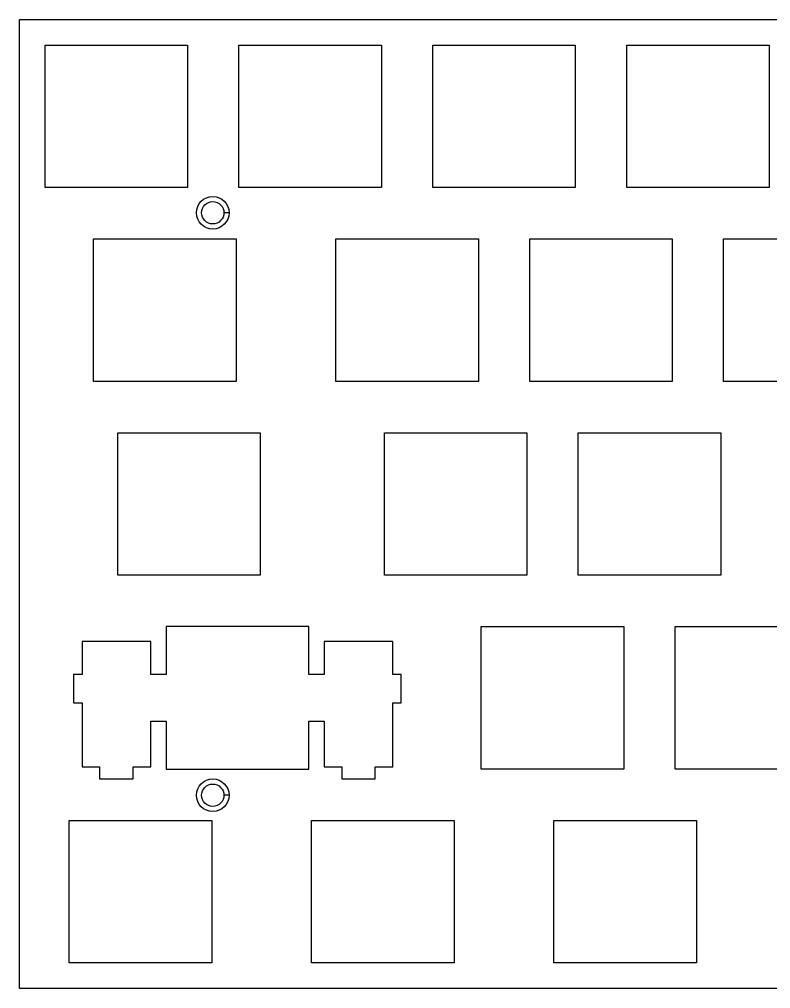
# Model space of a CAD drawing. Header units: millimetres. Extents: x 41 to 346, y 6 to 101.
# Drawn here: x 41 to 114.8, y 6 to 101.2 of the extents above; entities that cross this region are included whole.
import ezdxf

# ---------------------------------------------------------------- set-up
doc = ezdxf.new("R2010")
doc.units = ezdxf.units.MM
doc.layers.add('Body002', color=7, linetype='CONTINUOUS')

msp = doc.modelspace()

# ---------------------------------------------------------------- linework, layer by layer
at = {"layer": 'Body002'}
for p, q in [((41, 101.25, 46.1), (345.5, 101.25, 46.1)), ((41, 6, 46.1), (41, 101.25, 46.1)), ((41, 101.25, 44.6), (41, 101.25, 46.1)), ((41, 101.25, 44.6), (345.5, 101.25, 44.6)), ((41, 101.25, 46.1), (345.5, 101.25, 46.1)), ((41, 101.25, 44.6), (41, 101.25, 46.1)), ((41, 6, 44.6), (41, 101.25, 44.6)), ((41, 6, 46.1), (41, 101.25, 46.1)), ((41, 101.25, 44.6), (345.5, 101.25, 44.6)), ((41, 6, 44.6), (41, 101.25, 44.6)), ((43.525, 98.725, 46.1), (57.525, 98.725, 46.1)), ((43.525, 84.725, 46.1), (43.525, 98.725, 46.1)), ((43.525, 98.725, 44.6), (43.525, 98.725, 46.1)), ((43.525, 98.725, 44.6), (57.525, 98.725, 44.6)), ((43.525, 98.725, 46.1), (57.525, 98.725, 46.1)), ((43.525, 98.725, 44.6), (43.525, 98.725, 46.1)), ((43.525, 84.725, 44.6), (43.525, 98.725, 44.6)), ((43.525, 84.725, 46.1), (43.525, 98.725, 46.1)), ((43.525, 98.725, 44.6), (57.525, 98.725, 44.6)), ((43.525, 84.725, 44.6), (43.525, 98.725, 44.6)), ((57.525, 98.725, 46.1), (57.525, 84.725, 46.1)), ((57.525, 98.725, 44.6), (57.525, 98.725, 46.1)), ((57.525, 98.725, 44.6), (57.525, 98.725, 46.1)), ((57.525, 98.725, 44.6), (57.525, 84.725, 44.6)), ((57.525, 98.725, 46.1), (57.525, 84.725, 46.1)), ((57.525, 98.725, 44.6), (57.525, 84.725, 44.6)), ((62.575, 98.725, 46.1), (76.575, 98.725, 46.1)), ((62.575, 84.725, 46.1), (62.575, 98.725, 46.1)), ((62.575, 98.725, 44.6), (62.575, 98.725, 46.1)), ((62.575, 98.725, 44.6), (76.575, 98.725, 44.6)), ((62.575, 98.725, 46.1), (76.575, 98.725, 46.1)), ((62.575, 98.725, 44.6), (62.575, 98.725, 46.1)), ((62.575, 84.725, 44.6), (62.575, 98.725, 44.6)), ((62.575, 84.725, 46.1), (62.575, 98.725, 46.1)), ((62.575, 98.725, 44.6), (76.575, 98.725, 44.6)), ((62.575, 84.725, 44.6), (62.575, 98.725, 44.6)), ((76.575, 98.725, 46.1), (76.575, 84.725, 46.1)), ((76.575, 98.725, 44.6), (76.575, 98.725, 46.1)), ((76.575, 98.725, 44.6), (76.575, 98.725, 46.1)), ((76.575, 98.725, 44.6), (76.575, 84.725, 44.6)), ((76.575, 98.725, 46.1), (76.575, 84.725, 46.1)), ((76.575, 98.725, 44.6), (76.575, 84.725, 44.6)), ((81.625, 98.725, 46.1), (95.625, 98.725, 46.1)), ((81.625, 84.725, 46.1), (81.625, 98.725, 46.1)), ((81.625, 98.725, 44.6), (81.625, 98.725, 46.1)), ((81.625, 98.725, 44.6), (95.625, 98.725, 44.6)), ((81.625, 98.725, 46.1), (95.625, 98.725, 46.1)), ((81.625, 98.725, 44.6), (81.625, 98.725, 46.1)), ((81.625, 84.725, 44.6), (81.625, 98.725, 44.6)), ((81.625, 84.725, 46.1), (81.625, 98.725, 46.1)), ((81.625, 98.725, 44.6), (95.625, 98.725, 44.6)), ((81.625, 84.725, 44.6), (81.625, 98.725, 44.6)), ((95.625, 98.725, 46.1), (95.625, 84.725, 46.1)), ((95.625, 98.725, 44.6), (95.625, 98.725, 46.1)), ((95.625, 98.725, 44.6), (95.625, 98.725, 46.1)), ((95.625, 98.725, 44.6), (95.625, 84.725, 44.6)), ((95.625, 98.725, 46.1), (95.625, 84.725, 46.1)), ((95.625, 98.725, 44.6), (95.625, 84.725, 44.6)), ((100.675, 98.725, 46.1), (114.675, 98.725, 46.1)), ((100.675, 84.725, 46.1), (100.675, 98.725, 46.1)), ((100.675, 98.725, 44.6), (100.675, 98.725, 46.1)), ((100.675, 98.725, 44.6), (114.675, 98.725, 44.6)), ((100.675, 98.725, 46.1), (114.675, 98.725, 46.1)), ((100.675, 98.725, 44.6), (100.675, 98.725, 46.1)), ((100.675, 84.725, 44.6), (100.675, 98.725, 44.6)), ((100.675, 84.725, 46.1), (100.675, 98.725, 46.1)), ((100.675, 98.725, 44.6), (114.675, 98.725, 44.6)), ((100.675, 84.725, 44.6), (100.675, 98.725, 44.6)), ((114.675, 98.725, 46.1), (114.675, 84.725, 46.1)), ((114.675, 98.725, 44.6), (114.675, 98.725, 46.1)), ((114.675, 98.725, 44.6), (114.675, 98.725, 46.1)), ((114.675, 98.725, 44.6), (114.675, 84.725, 44.6)), ((114.675, 98.725, 46.1), (114.675, 84.725, 46.1)), ((114.675, 98.725, 44.6), (114.675, 84.725, 44.6)), ((57.525, 84.725, 46.1), (43.525, 84.725, 46.1)), ((43.525, 84.725, 44.6), (43.525, 84.725, 46.1)), ((43.525, 84.725, 44.6), (43.525, 84.725, 46.1)), ((57.525, 84.725, 44.6), (43.525, 84.725, 44.6)), ((57.525, 84.725, 46.1), (43.525, 84.725, 46.1)), ((57.525, 84.725, 44.6), (43.525, 84.725, 44.6)), ((57.525, 84.725, 44.6), (57.525, 84.725, 46.1)), ((57.525, 84.725, 44.6), (57.525, 84.725, 46.1)), ((76.575, 84.725, 46.1), (62.575, 84.725, 46.1)), ((62.575, 84.725, 44.6), (62.575, 84.725, 46.1)), ((62.575, 84.725, 44.6), (62.575, 84.725, 46.1)), ((76.575, 84.725, 44.6), (62.575, 84.725, 44.6)), ((76.575, 84.725, 46.1), (62.575, 84.725, 46.1)), ((76.575, 84.725, 44.6), (62.575, 84.725, 44.6)), ((76.575, 84.725, 44.6), (76.575, 84.725, 46.1)), ((76.575, 84.725, 44.6), (76.575, 84.725, 46.1)), ((95.625, 84.725, 46.1), (81.625, 84.725, 46.1)), ((81.625, 84.725, 44.6), (81.625, 84.725, 46.1)), ((81.625, 84.725, 44.6), (81.625, 84.725, 46.1)), ((95.625, 84.725, 44.6), (81.625, 84.725, 44.6)), ((95.625, 84.725, 46.1), (81.625, 84.725, 46.1)), ((95.625, 84.725, 44.6), (81.625, 84.725, 44.6)), ((95.625, 84.725, 44.6), (95.625, 84.725, 46.1)), ((95.625, 84.725, 44.6), (95.625, 84.725, 46.1)), ((114.675, 84.725, 46.1), (100.675, 84.725, 46.1)), ((100.675, 84.725, 44.6), (100.675, 84.725, 46.1)), ((100.675, 84.725, 44.6), (100.675, 84.725, 46.1)), ((114.675, 84.725, 44.6), (100.675, 84.725, 44.6)), ((114.675, 84.725, 46.1), (100.675, 84.725, 46.1)), ((114.675, 84.725, 44.6), (100.675, 84.725, 44.6)), ((114.675, 84.725, 44.6), (114.675, 84.725, 46.1)), ((114.675, 84.725, 44.6), (114.675, 84.725, 46.1)), ((61.6, 82.25, 46.1), (61.1, 82.25, 45.6)), ((61.6, 82.25, 46.1), (61.1, 82.25, 45.6)), ((61.1, 82.25, 45.6), (61.1, 82.25, 44.6)), ((61.1, 82.25, 45.6), (61.1, 82.25, 44.6)), ((48.2875, 79.675, 46.1), (62.2875, 79.675, 46.1)), ((48.2875, 65.675, 46.1), (48.2875, 79.675, 46.1)), ((48.2875, 79.675, 44.6), (48.2875, 79.675, 46.1)), ((48.2875, 79.675, 44.6), (62.2875, 79.675, 44.6)), ((48.2875, 79.675, 46.1), (62.2875, 79.675, 46.1)), ((48.2875, 79.675, 44.6), (48.2875, 79.675, 46.1)), ((48.2875, 65.675, 44.6), (48.2875, 79.675, 44.6)), ((48.2875, 65.675, 46.1), (48.2875, 79.675, 46.1)), ((48.2875, 79.675, 44.6), (62.2875, 79.675, 44.6)), ((48.2875, 65.675, 44.6), (48.2875, 79.675, 44.6)), ((62.2875, 79.675, 46.1), (62.2875, 65.675, 46.1)), ((62.2875, 79.675, 44.6), (62.2875, 79.675, 46.1)), ((62.2875, 79.675, 44.6), (62.2875, 79.675, 46.1)), ((62.2875, 79.675, 44.6), (62.2875, 65.675, 44.6)), ((62.2875, 79.675, 46.1), (62.2875, 65.675, 46.1)), ((62.2875, 79.675, 44.6), (62.2875, 65.675, 44.6)), ((72.1, 79.675, 46.1), (86.1, 79.675, 46.1)), ((72.1, 65.675, 46.1), (72.1, 79.675, 46.1)), ((72.1, 79.675, 44.6), (72.1, 79.675, 46.1)), ((72.1, 79.675, 44.6), (86.1, 79.675, 44.6)), ((72.1, 79.675, 46.1), (86.1, 79.675, 46.1)), ((72.1, 79.675, 44.6), (72.1, 79.675, 46.1)), ((72.1, 65.675, 44.6), (72.1, 79.675, 44.6)), ((72.1, 65.675, 46.1), (72.1, 79.675, 46.1)), ((72.1, 79.675, 44.6), (86.1, 79.675, 44.6)), ((72.1, 65.675, 44.6), (72.1, 79.675, 44.6)), ((86.1, 79.675, 46.1), (86.1, 65.675, 46.1)), ((86.1, 79.675, 44.6), (86.1, 79.675, 46.1)), ((86.1, 79.675, 44.6), (86.1, 79.675, 46.1)), ((86.1, 79.675, 44.6), (86.1, 65.675, 44.6)), ((86.1, 79.675, 46.1), (86.1, 65.675, 46.1)), ((86.1, 79.675, 44.6), (86.1, 65.675, 44.6)), ((91.15, 79.675, 46.1), (105.15, 79.675, 46.1)), ((91.15, 65.675, 46.1), (91.15, 79.675, 46.1)), ((91.15, 79.675, 44.6), (91.15, 79.675, 46.1)), ((91.15, 79.675, 44.6), (105.15, 79.675, 44.6)), ((91.15, 79.675, 46.1), (105.15, 79.675, 46.1)), ((91.15, 79.675, 44.6), (91.15, 79.675, 46.1)), ((91.15, 65.675, 44.6), (91.15, 79.675, 44.6)), ((91.15, 65.675, 46.1), (91.15, 79.675, 46.1)), ((91.15, 79.675, 44.6), (105.15, 79.675, 44.6)), ((91.15, 65.675, 44.6), (91.15, 79.675, 44.6)), ((105.15, 79.675, 46.1), (105.15, 65.675, 46.1)), ((105.15, 79.675, 44.6), (105.15, 79.675, 46.1)), ((105.15, 79.675, 44.6), (105.15, 79.675, 46.1)), ((105.15, 79.675, 44.6), (105.15, 65.675, 44.6)), ((105.15, 79.675, 46.1), (105.15, 65.675, 46.1)), ((105.15, 79.675, 44.6), (105.15, 65.675, 44.6)), ((110.2, 79.675, 46.1), (124.2, 79.675, 46.1)), ((110.2, 65.675, 46.1), (110.2, 79.675, 46.1)), ((110.2, 79.675, 44.6), (110.2, 79.675, 46.1)), ((110.2, 79.675, 44.6), (124.2, 79.675, 44.6)), ((110.2, 79.675, 46.1), (124.2, 79.675, 46.1)), ((110.2, 79.675, 44.6), (110.2, 79.675, 46.1)), ((110.2, 65.675, 44.6), (110.2, 79.675, 44.6)), ((110.2, 65.675, 46.1), (110.2, 79.675, 46.1)), ((110.2, 79.675, 44.6), (124.2, 79.675, 44.6)), ((110.2, 65.675, 44.6), (110.2, 79.675, 44.6)), ((62.2875, 65.675, 46.1), (48.2875, 65.675, 46.1)), ((48.2875, 65.675, 44.6), (48.2875, 65.675, 46.1)), ((48.2875, 65.675, 44.6), (48.2875, 65.675, 46.1)), ((62.2875, 65.675, 44.6), (48.2875, 65.675, 44.6)), ((62.2875, 65.675, 46.1), (48.2875, 65.675, 46.1)), ((62.2875, 65.675, 44.6), (48.2875, 65.675, 44.6)), ((62.2875, 65.675, 44.6), (62.2875, 65.675, 46.1)), ((62.2875, 65.675, 44.6), (62.2875, 65.675, 46.1)), ((86.1, 65.675, 46.1), (72.1, 65.675, 46.1)), ((72.1, 65.675, 44.6), (72.1, 65.675, 46.1)), ((72.1, 65.675, 44.6), (72.1, 65.675, 46.1)), ((86.1, 65.675, 44.6), (72.1, 65.675, 44.6)), ((86.1, 65.675, 46.1), (72.1, 65.675, 46.1)), ((86.1, 65.675, 44.6), (72.1, 65.675, 44.6)), ((86.1, 65.675, 44.6), (86.1, 65.675, 46.1)), ((86.1, 65.675, 44.6), (86.1, 65.675, 46.1)), ((105.15, 65.675, 46.1), (91.15, 65.675, 46.1)), ((91.15, 65.675, 44.6), (91.15, 65.675, 46.1)), ((91.15, 65.675, 44.6), (91.15, 65.675, 46.1)), ((105.15, 65.675, 44.6), (91.15, 65.675, 44.6)), ((105.15, 65.675, 46.1), (91.15, 65.675, 46.1)), ((105.15, 65.675, 44.6), (91.15, 65.675, 44.6)), ((105.15, 65.675, 44.6), (105.15, 65.675, 46.1)), ((105.15, 65.675, 44.6), (105.15, 65.675, 46.1)), ((124.2, 65.675, 46.1), (110.2, 65.675, 46.1)), ((110.2, 65.675, 44.6), (110.2, 65.675, 46.1)), ((110.2, 65.675, 44.6), (110.2, 65.675, 46.1)), ((124.2, 65.675, 44.6), (110.2, 65.675, 44.6)), ((124.2, 65.675, 46.1), (110.2, 65.675, 46.1)), ((124.2, 65.675, 44.6), (110.2, 65.675, 44.6)), ((50.66875, 60.625, 46.1), (64.66875, 60.625, 46.1)), ((50.66875, 46.625, 46.1), (50.66875, 60.625, 46.1)), ((50.66875, 60.625, 44.6), (50.66875, 60.625, 46.1)), ((50.66875, 60.625, 44.6), (64.66875, 60.625, 44.6)), ((50.66875, 60.625, 46.1), (64.66875, 60.625, 46.1)), ((50.66875, 60.625, 44.6), (50.66875, 60.625, 46.1)), ((50.66875, 46.625, 44.6), (50.66875, 60.625, 44.6)), ((50.66875, 46.625, 46.1), (50.66875, 60.625, 46.1)), ((50.66875, 60.625, 44.6), (64.66875, 60.625, 44.6)), ((50.66875, 46.625, 44.6), (50.66875, 60.625, 44.6)), ((64.66875, 60.625, 46.1), (64.66875, 46.625, 46.1)), ((64.66875, 60.625, 44.6), (64.66875, 60.625, 46.1)), ((64.66875, 60.625, 44.6), (64.66875, 60.625, 46.1)), ((64.66875, 60.625, 44.6), (64.66875, 46.625, 44.6)), ((64.66875, 60.625, 46.1), (64.66875, 46.625, 46.1)), ((64.66875, 60.625, 44.6), (64.66875, 46.625, 44.6)), ((76.8625, 60.625, 46.1), (90.8625, 60.625, 46.1)), ((76.8625, 46.625, 46.1), (76.8625, 60.625, 46.1)), ((76.8625, 60.625, 44.6), (76.8625, 60.625, 46.1)), ((76.8625, 60.625, 44.6), (90.8625, 60.625, 44.6)), ((76.8625, 60.625, 46.1), (90.8625, 60.625, 46.1)), ((76.8625, 60.625, 44.6), (76.8625, 60.625, 46.1)), ((76.8625, 46.625, 44.6), (76.8625, 60.625, 44.6)), ((76.8625, 46.625, 46.1), (76.8625, 60.625, 46.1)), ((76.8625, 60.625, 44.6), (90.8625, 60.625, 44.6)), ((76.8625, 46.625, 44.6), (76.8625, 60.625, 44.6)), ((90.8625, 60.625, 46.1), (90.8625, 46.625, 46.1)), ((90.8625, 60.625, 44.6), (90.8625, 60.625, 46.1)), ((90.8625, 60.625, 44.6), (90.8625, 60.625, 46.1)), ((90.8625, 60.625, 44.6), (90.8625, 46.625, 44.6)), ((90.8625, 60.625, 46.1), (90.8625, 46.625, 46.1)), ((90.8625, 60.625, 44.6), (90.8625, 46.625, 44.6)), ((95.9125, 60.625, 46.1), (109.9125, 60.625, 46.1)), ((95.9125, 46.625, 46.1), (95.9125, 60.625, 46.1)), ((95.9125, 60.625, 44.6), (95.9125, 60.625, 46.1)), ((95.9125, 60.625, 44.6), (109.9125, 60.625, 44.6)), ((95.9125, 60.625, 46.1), (109.9125, 60.625, 46.1)), ((95.9125, 60.625, 44.6), (95.9125, 60.625, 46.1)), ((95.9125, 46.625, 44.6), (95.9125, 60.625, 44.6)), ((95.9125, 46.625, 46.1), (95.9125, 60.625, 46.1)), ((95.9125, 60.625, 44.6), (109.9125, 60.625, 44.6)), ((95.9125, 46.625, 44.6), (95.9125, 60.625, 44.6)), ((109.9125, 60.625, 46.1), (109.9125, 46.625, 46.1)), ((109.9125, 60.625, 44.6), (109.9125, 60.625, 46.1)), ((109.9125, 60.625, 44.6), (109.9125, 60.625, 46.1)), ((109.9125, 60.625, 44.6), (109.9125, 46.625, 44.6)), ((109.9125, 60.625, 46.1), (109.9125, 46.625, 46.1)), ((109.9125, 60.625, 44.6), (109.9125, 46.625, 44.6)), ((64.66875, 46.625, 46.1), (50.66875, 46.625, 46.1)), ((50.66875, 46.625, 44.6), (50.66875, 46.625, 46.1)), ((50.66875, 46.625, 44.6), (50.66875, 46.625, 46.1)), ((64.66875, 46.625, 44.6), (50.66875, 46.625, 44.6)), ((64.66875, 46.625, 46.1), (50.66875, 46.625, 46.1)), ((64.66875, 46.625, 44.6), (50.66875, 46.625, 44.6)), ((64.66875, 46.625, 44.6), (64.66875, 46.625, 46.1)), ((64.66875, 46.625, 44.6), (64.66875, 46.625, 46.1)), ((90.8625, 46.625, 46.1), (76.8625, 46.625, 46.1)), ((76.8625, 46.625, 44.6), (76.8625, 46.625, 46.1)), ((76.8625, 46.625, 44.6), (76.8625, 46.625, 46.1)), ((90.8625, 46.625, 44.6), (76.8625, 46.625, 44.6)), ((90.8625, 46.625, 46.1), (76.8625, 46.625, 46.1)), ((90.8625, 46.625, 44.6), (76.8625, 46.625, 44.6)), ((90.8625, 46.625, 44.6), (90.8625, 46.625, 46.1)), ((90.8625, 46.625, 44.6), (90.8625, 46.625, 46.1)), ((109.9125, 46.625, 46.1), (95.9125, 46.625, 46.1)), ((95.9125, 46.625, 44.6), (95.9125, 46.625, 46.1)), ((95.9125, 46.625, 44.6), (95.9125, 46.625, 46.1)), ((109.9125, 46.625, 44.6), (95.9125, 46.625, 44.6)), ((109.9125, 46.625, 46.1), (95.9125, 46.625, 46.1)), ((109.9125, 46.625, 44.6), (95.9125, 46.625, 44.6)), ((109.9125, 46.625, 44.6), (109.9125, 46.625, 46.1)), ((109.9125, 46.625, 44.6), (109.9125, 46.625, 46.1)), ((55.43125, 41.575, 46.1), (55.43125, 36.875, 46.1)), ((69.43125, 41.575, 46.1), (55.43125, 41.575, 46.1)), ((55.43125, 41.575, 44.6), (55.43125, 41.575, 46.1)), ((55.43125, 41.575, 44.6), (55.43125, 36.875, 44.6)), ((55.43125, 41.575, 46.1), (55.43125, 36.875, 46.1)), ((55.43125, 41.575, 44.6), (55.43125, 41.575, 46.1)), ((69.43125, 41.575, 44.6), (55.43125, 41.575, 44.6)), ((69.43125, 41.575, 46.1), (55.43125, 41.575, 46.1)), ((55.43125, 41.575, 44.6), (55.43125, 36.875, 44.6)), ((69.43125, 41.575, 44.6), (55.43125, 41.575, 44.6)), ((69.43125, 36.875, 46.1), (69.43125, 41.575, 46.1)), ((69.43125, 41.575, 44.6), (69.43125, 41.575, 46.1)), ((69.43125, 41.575, 44.6), (69.43125, 41.575, 46.1)), ((69.43125, 36.875, 44.6), (69.43125, 41.575, 44.6)), ((69.43125, 36.875, 46.1), (69.43125, 41.575, 46.1)), ((69.43125, 36.875, 44.6), (69.43125, 41.575, 44.6)), ((86.3877, 41.575, 46.1), (100.3877, 41.575, 46.1)), ((86.3877, 27.575, 46.1), (86.3877, 41.575, 46.1)), ((86.3877, 41.575, 44.6), (86.3877, 41.575, 46.1)), ((86.3877, 41.575, 44.6), (100.3877, 41.575, 44.6)), ((86.3877, 41.575, 46.1), (100.3877, 41.575, 46.1)), ((86.3877, 41.575, 44.6), (86.3877, 41.575, 46.1)), ((86.3877, 27.575, 44.6), (86.3877, 41.575, 44.6)), ((86.3877, 27.575, 46.1), (86.3877, 41.575, 46.1)), ((86.3877, 41.575, 44.6), (100.3877, 41.575, 44.6)), ((86.3877, 27.575, 44.6), (86.3877, 41.575, 44.6)), ((100.3877, 41.575, 46.1), (100.3877, 27.575, 46.1)), ((100.3877, 41.575, 44.6), (100.3877, 41.575, 46.1)), ((100.3877, 41.575, 44.6), (100.3877, 41.575, 46.1)), ((100.3877, 41.575, 44.6), (100.3877, 27.575, 44.6)), ((100.3877, 41.575, 46.1), (100.3877, 27.575, 46.1)), ((100.3877, 41.575, 44.6), (100.3877, 27.575, 44.6)), ((105.4377, 41.575, 46.1), (119.4377, 41.575, 46.1)), ((105.4377, 27.575, 46.1), (105.4377, 41.575, 46.1)), ((105.4377, 41.575, 44.6), (105.4377, 41.575, 46.1)), ((105.4377, 41.575, 44.6), (119.4377, 41.575, 44.6)), ((105.4377, 41.575, 46.1), (119.4377, 41.575, 46.1)), ((105.4377, 41.575, 44.6), (105.4377, 41.575, 46.1)), ((105.4377, 27.575, 44.6), (105.4377, 41.575, 44.6)), ((105.4377, 27.575, 46.1), (105.4377, 41.575, 46.1)), ((105.4377, 41.575, 44.6), (119.4377, 41.575, 44.6)), ((105.4377, 27.575, 44.6), (105.4377, 41.575, 44.6)), ((53.91125, 40.105, 46.1), (47.16125, 40.105, 46.1)), ((47.16125, 40.105, 46.1), (47.16125, 36.875, 46.1)), ((47.16125, 40.105, 44.6), (47.16125, 40.105, 46.1)), ((53.91125, 40.105, 44.6), (47.16125, 40.105, 44.6)), ((53.91125, 40.105, 46.1), (47.16125, 40.105, 46.1)), ((47.16125, 40.105, 44.6), (47.16125, 40.105, 46.1)), ((47.16125, 40.105, 44.6), (47.16125, 36.875, 44.6)), ((47.16125, 40.105, 46.1), (47.16125, 36.875, 46.1)), ((53.91125, 40.105, 44.6), (47.16125, 40.105, 44.6)), ((47.16125, 40.105, 44.6), (47.16125, 36.875, 44.6)), ((53.91125, 36.875, 46.1), (53.91125, 40.105, 46.1)), ((53.91125, 40.105, 44.6), (53.91125, 40.105, 46.1)), ((53.91125, 36.875, 44.6), (53.91125, 40.105, 44.6)), ((53.91125, 36.875, 46.1), (53.91125, 40.105, 46.1)), ((53.91125, 40.105, 44.6), (53.91125, 40.105, 46.1)), ((53.91125, 36.875, 44.6), (53.91125, 40.105, 44.6)), ((70.95125, 40.105, 46.1), (70.95125, 36.875, 46.1)), ((77.70125, 40.105, 46.1), (70.95125, 40.105, 46.1)), ((70.95125, 40.105, 44.6), (70.95125, 40.105, 46.1)), ((70.95125, 40.105, 44.6), (70.95125, 36.875, 44.6)), ((70.95125, 40.105, 46.1), (70.95125, 36.875, 46.1)), ((70.95125, 40.105, 44.6), (70.95125, 40.105, 46.1)), ((77.70125, 40.105, 44.6), (70.95125, 40.105, 44.6)), ((77.70125, 40.105, 46.1), (70.95125, 40.105, 46.1)), ((70.95125, 40.105, 44.6), (70.95125, 36.875, 44.6)), ((77.70125, 40.105, 44.6), (70.95125, 40.105, 44.6)), ((77.70125, 36.875, 46.1), (77.70125, 40.105, 46.1)), ((77.70125, 40.105, 44.6), (77.70125, 40.105, 46.1)), ((77.70125, 40.105, 44.6), (77.70125, 40.105, 46.1)), ((77.70125, 36.875, 44.6), (77.70125, 40.105, 44.6)), ((77.70125, 36.875, 46.1), (77.70125, 40.105, 46.1)), ((77.70125, 36.875, 44.6), (77.70125, 40.105, 44.6)), ((47.16125, 36.875, 46.1), (46.33125, 36.875, 46.1)), ((46.33125, 36.875, 46.1), (46.33125, 34.075, 46.1)), ((46.33125, 36.875, 44.6), (46.33125, 36.875, 46.1)), ((47.16125, 36.875, 44.6), (46.33125, 36.875, 44.6)), ((47.16125, 36.875, 46.1), (46.33125, 36.875, 46.1)), ((46.33125, 36.875, 44.6), (46.33125, 36.875, 46.1)), ((46.33125, 36.875, 44.6), (46.33125, 34.075, 44.6)), ((46.33125, 36.875, 46.1), (46.33125, 34.075, 46.1)), ((47.16125, 36.875, 44.6), (46.33125, 36.875, 44.6)), ((46.33125, 36.875, 44.6), (46.33125, 34.075, 44.6)), ((47.16125, 36.875, 44.6), (47.16125, 36.875, 46.1)), ((47.16125, 36.875, 44.6), (47.16125, 36.875, 46.1)), ((55.43125, 36.875, 46.1), (53.91125, 36.875, 46.1)), ((53.91125, 36.875, 44.6), (53.91125, 36.875, 46.1)), ((55.43125, 36.875, 44.6), (53.91125, 36.875, 44.6)), ((55.43125, 36.875, 46.1), (53.91125, 36.875, 46.1)), ((53.91125, 36.875, 44.6), (53.91125, 36.875, 46.1)), ((55.43125, 36.875, 44.6), (53.91125, 36.875, 44.6)), ((55.43125, 36.875, 44.6), (55.43125, 36.875, 46.1)), ((55.43125, 36.875, 44.6), (55.43125, 36.875, 46.1)), ((70.95125, 36.875, 46.1), (69.43125, 36.875, 46.1)), ((69.43125, 36.875, 44.6), (69.43125, 36.875, 46.1)), ((69.43125, 36.875, 44.6), (69.43125, 36.875, 46.1)), ((70.95125, 36.875, 44.6), (69.43125, 36.875, 44.6)), ((70.95125, 36.875, 46.1), (69.43125, 36.875, 46.1)), ((70.95125, 36.875, 44.6), (69.43125, 36.875, 44.6)), ((70.95125, 36.875, 44.6), (70.95125, 36.875, 46.1)), ((70.95125, 36.875, 44.6), (70.95125, 36.875, 46.1)), ((78.53125, 36.875, 46.1), (77.70125, 36.875, 46.1)), ((77.70125, 36.875, 44.6), (77.70125, 36.875, 46.1)), ((77.70125, 36.875, 44.6), (77.70125, 36.875, 46.1)), ((78.53125, 36.875, 44.6), (77.70125, 36.875, 44.6)), ((78.53125, 36.875, 46.1), (77.70125, 36.875, 46.1)), ((78.53125, 36.875, 44.6), (77.70125, 36.875, 44.6)), ((78.53125, 34.075, 46.1), (78.53125, 36.875, 46.1)), ((78.53125, 36.875, 44.6), (78.53125, 36.875, 46.1)), ((78.53125, 36.875, 44.6), (78.53125, 36.875, 46.1)), ((78.53125, 34.075, 44.6), (78.53125, 36.875, 44.6)), ((78.53125, 34.075, 46.1), (78.53125, 36.875, 46.1)), ((78.53125, 34.075, 44.6), (78.53125, 36.875, 44.6)), ((46.33125, 34.075, 46.1), (47.16125, 34.075, 46.1)), ((46.33125, 34.075, 44.6), (46.33125, 34.075, 46.1)), ((46.33125, 34.075, 44.6), (46.33125, 34.075, 46.1)), ((46.33125, 34.075, 44.6), (47.16125, 34.075, 44.6)), ((46.33125, 34.075, 46.1), (47.16125, 34.075, 46.1)), ((46.33125, 34.075, 44.6), (47.16125, 34.075, 44.6)), ((47.16125, 34.075, 46.1), (47.16125, 27.805, 46.1)), ((47.16125, 34.075, 44.6), (47.16125, 34.075, 46.1)), ((47.16125, 34.075, 44.6), (47.16125, 34.075, 46.1)), ((47.16125, 34.075, 44.6), (47.16125, 27.805, 44.6)), ((47.16125, 34.075, 46.1), (47.16125, 27.805, 46.1)), ((47.16125, 34.075, 44.6), (47.16125, 27.805, 44.6)), ((77.70125, 34.075, 46.1), (78.53125, 34.075, 46.1)), ((77.70125, 27.805, 46.1), (77.70125, 34.075, 46.1)), ((77.70125, 34.075, 44.6), (77.70125, 34.075, 46.1)), ((77.70125, 34.075, 44.6), (78.53125, 34.075, 44.6)), ((77.70125, 34.075, 46.1), (78.53125, 34.075, 46.1)), ((77.70125, 34.075, 44.6), (77.70125, 34.075, 46.1)), ((77.70125, 27.805, 44.6), (77.70125, 34.075, 44.6)), ((77.70125, 27.805, 46.1), (77.70125, 34.075, 46.1)), ((77.70125, 34.075, 44.6), (78.53125, 34.075, 44.6)), ((77.70125, 27.805, 44.6), (77.70125, 34.075, 44.6)), ((78.53125, 34.075, 44.6), (78.53125, 34.075, 46.1)), ((78.53125, 34.075, 44.6), (78.53125, 34.075, 46.1)), ((53.91125, 27.805, 46.1), (53.91125, 32.275, 46.1)), ((53.91125, 32.275, 46.1), (55.43125, 32.275, 46.1)), ((53.91125, 32.275, 44.6), (53.91125, 32.275, 46.1)), ((53.91125, 27.805, 44.6), (53.91125, 32.275, 44.6)), ((53.91125, 27.805, 46.1), (53.91125, 32.275, 46.1)), ((53.91125, 32.275, 44.6), (53.91125, 32.275, 46.1)), ((53.91125, 32.275, 44.6), (55.43125, 32.275, 44.6)), ((53.91125, 32.275, 46.1), (55.43125, 32.275, 46.1)), ((53.91125, 27.805, 44.6), (53.91125, 32.275, 44.6)), ((53.91125, 32.275, 44.6), (55.43125, 32.275, 44.6)), ((55.43125, 32.275, 46.1), (55.43125, 27.575, 46.1)), ((55.43125, 32.275, 44.6), (55.43125, 32.275, 46.1)), ((55.43125, 32.275, 44.6), (55.43125, 32.275, 46.1)), ((55.43125, 32.275, 44.6), (55.43125, 27.575, 44.6)), ((55.43125, 32.275, 46.1), (55.43125, 27.575, 46.1)), ((55.43125, 32.275, 44.6), (55.43125, 27.575, 44.6)), ((69.43125, 32.275, 46.1), (70.95125, 32.275, 46.1)), ((69.43125, 27.575, 46.1), (69.43125, 32.275, 46.1)), ((69.43125, 32.275, 44.6), (69.43125, 32.275, 46.1)), ((69.43125, 32.275, 44.6), (70.95125, 32.275, 44.6)), ((69.43125, 32.275, 46.1), (70.95125, 32.275, 46.1)), ((69.43125, 32.275, 44.6), (69.43125, 32.275, 46.1)), ((69.43125, 27.575, 44.6), (69.43125, 32.275, 44.6)), ((69.43125, 27.575, 46.1), (69.43125, 32.275, 46.1)), ((69.43125, 32.275, 44.6), (70.95125, 32.275, 44.6)), ((69.43125, 27.575, 44.6), (69.43125, 32.275, 44.6)), ((70.95125, 32.275, 46.1), (70.95125, 27.805, 46.1)), ((70.95125, 32.275, 44.6), (70.95125, 32.275, 46.1)), ((70.95125, 32.275, 44.6), (70.95125, 27.805, 44.6)), ((70.95125, 32.275, 46.1), (70.95125, 27.805, 46.1)), ((70.95125, 32.275, 44.6), (70.95125, 32.275, 46.1)), ((70.95125, 32.275, 44.6), (70.95125, 27.805, 44.6)), ((47.16125, 27.805, 46.1), (48.88625, 27.805, 46.1)), ((47.16125, 27.805, 44.6), (47.16125, 27.805, 46.1)), ((47.16125, 27.805, 44.6), (47.16125, 27.805, 46.1)), ((47.16125, 27.805, 44.6), (48.88625, 27.805, 44.6)), ((47.16125, 27.805, 46.1), (48.88625, 27.805, 46.1)), ((47.16125, 27.805, 44.6), (48.88625, 27.805, 44.6)), ((48.88625, 27.805, 46.1), (48.88625, 26.605, 46.1)), ((48.88625, 27.805, 44.6), (48.88625, 27.805, 46.1)), ((48.88625, 27.805, 44.6), (48.88625, 27.805, 46.1)), ((48.88625, 27.805, 44.6), (48.88625, 26.605, 44.6)), ((48.88625, 27.805, 46.1), (48.88625, 26.605, 46.1)), ((48.88625, 27.805, 44.6), (48.88625, 26.605, 44.6)), ((52.18625, 26.605, 46.1), (52.18625, 27.805, 46.1)), ((52.18625, 27.805, 46.1), (53.91125, 27.805, 46.1)), ((52.18625, 27.805, 44.6), (52.18625, 27.805, 46.1)), ((52.18625, 26.605, 44.6), (52.18625, 27.805, 44.6)), ((52.18625, 26.605, 46.1), (52.18625, 27.805, 46.1)), ((52.18625, 27.805, 44.6), (52.18625, 27.805, 46.1)), ((52.18625, 27.805, 44.6), (53.91125, 27.805, 44.6)), ((52.18625, 27.805, 46.1), (53.91125, 27.805, 46.1)), ((52.18625, 26.605, 44.6), (52.18625, 27.805, 44.6)), ((52.18625, 27.805, 44.6), (53.91125, 27.805, 44.6)), ((53.91125, 27.805, 44.6), (53.91125, 27.805, 46.1)), ((53.91125, 27.805, 44.6), (53.91125, 27.805, 46.1)), ((70.95125, 27.805, 46.1), (72.67625, 27.805, 46.1)), ((70.95125, 27.805, 44.6), (70.95125, 27.805, 46.1)), ((70.95125, 27.805, 44.6), (72.67625, 27.805, 44.6)), ((70.95125, 27.805, 46.1), (72.67625, 27.805, 46.1)), ((70.95125, 27.805, 44.6), (70.95125, 27.805, 46.1)), ((70.95125, 27.805, 44.6), (72.67625, 27.805, 44.6)), ((72.67625, 27.805, 46.1), (72.67625, 26.605, 46.1)), ((72.67625, 27.805, 44.6), (72.67625, 27.805, 46.1)), ((72.67625, 27.805, 44.6), (72.67625, 26.605, 44.6)), ((72.67625, 27.805, 46.1), (72.67625, 26.605, 46.1)), ((72.67625, 27.805, 44.6), (72.67625, 27.805, 46.1)), ((72.67625, 27.805, 44.6), (72.67625, 26.605, 44.6)), ((75.97625, 27.805, 46.1), (77.70125, 27.805, 46.1)), ((75.97625, 26.605, 46.1), (75.97625, 27.805, 46.1)), ((75.97625, 27.805, 44.6), (75.97625, 27.805, 46.1)), ((75.97625, 27.805, 44.6), (77.70125, 27.805, 44.6)), ((75.97625, 27.805, 46.1), (77.70125, 27.805, 46.1)), ((75.97625, 27.805, 44.6), (75.97625, 27.805, 46.1)), ((75.97625, 26.605, 44.6), (75.97625, 27.805, 44.6)), ((75.97625, 26.605, 46.1), (75.97625, 27.805, 46.1)), ((75.97625, 27.805, 44.6), (77.70125, 27.805, 44.6)), ((75.97625, 26.605, 44.6), (75.97625, 27.805, 44.6)), ((77.70125, 27.805, 44.6), (77.70125, 27.805, 46.1)), ((77.70125, 27.805, 44.6), (77.70125, 27.805, 46.1)), ((55.43125, 27.575, 46.1), (69.43125, 27.575, 46.1)), ((55.43125, 27.575, 44.6), (55.43125, 27.575, 46.1)), ((55.43125, 27.575, 44.6), (55.43125, 27.575, 46.1)), ((55.43125, 27.575, 44.6), (69.43125, 27.575, 44.6)), ((55.43125, 27.575, 46.1), (69.43125, 27.575, 46.1)), ((55.43125, 27.575, 44.6), (69.43125, 27.575, 44.6)), ((69.43125, 27.575, 44.6), (69.43125, 27.575, 46.1)), ((69.43125, 27.575, 44.6), (69.43125, 27.575, 46.1)), ((100.3877, 27.575, 46.1), (86.3877, 27.575, 46.1)), ((86.3877, 27.575, 44.6), (86.3877, 27.575, 46.1)), ((86.3877, 27.575, 44.6), (86.3877, 27.575, 46.1)), ((100.3877, 27.575, 44.6), (86.3877, 27.575, 44.6)), ((100.3877, 27.575, 46.1), (86.3877, 27.575, 46.1)), ((100.3877, 27.575, 44.6), (86.3877, 27.575, 44.6)), ((100.3877, 27.575, 44.6), (100.3877, 27.575, 46.1)), ((100.3877, 27.575, 44.6), (100.3877, 27.575, 46.1)), ((119.4377, 27.575, 46.1), (105.4377, 27.575, 46.1)), ((105.4377, 27.575, 44.6), (105.4377, 27.575, 46.1)), ((105.4377, 27.575, 44.6), (105.4377, 27.575, 46.1)), ((119.4377, 27.575, 44.6), (105.4377, 27.575, 44.6)), ((119.4377, 27.575, 46.1), (105.4377, 27.575, 46.1)), ((119.4377, 27.575, 44.6), (105.4377, 27.575, 44.6)), ((48.88625, 26.605, 46.1), (52.18625, 26.605, 46.1)), ((48.88625, 26.605, 44.6), (48.88625, 26.605, 46.1)), ((48.88625, 26.605, 44.6), (48.88625, 26.605, 46.1)), ((48.88625, 26.605, 44.6), (52.18625, 26.605, 44.6)), ((48.88625, 26.605, 46.1), (52.18625, 26.605, 46.1)), ((48.88625, 26.605, 44.6), (52.18625, 26.605, 44.6)), ((52.18625, 26.605, 44.6), (52.18625, 26.605, 46.1)), ((52.18625, 26.605, 44.6), (52.18625, 26.605, 46.1)), ((72.67625, 26.605, 46.1), (75.97625, 26.605, 46.1)), ((72.67625, 26.605, 44.6), (72.67625, 26.605, 46.1)), ((72.67625, 26.605, 44.6), (75.97625, 26.605, 44.6)), ((72.67625, 26.605, 46.1), (75.97625, 26.605, 46.1)), ((72.67625, 26.605, 44.6), (72.67625, 26.605, 46.1)), ((72.67625, 26.605, 44.6), (75.97625, 26.605, 44.6)), ((75.97625, 26.605, 44.6), (75.97625, 26.605, 46.1)), ((75.97625, 26.605, 44.6), (75.97625, 26.605, 46.1)), ((61.6, 25, 46.1), (61.1, 25, 45.6)), ((61.6, 25, 46.1), (61.1, 25, 45.6)), ((61.1, 25, 45.6), (61.1, 25, 44.6)), ((61.1, 25, 45.6), (61.1, 25, 44.6)), ((45.90625, 22.525, 46.1), (59.90625, 22.525, 46.1)), ((45.90625, 8.525, 46.1), (45.90625, 22.525, 46.1)), ((45.90625, 22.525, 44.6), (45.90625, 22.525, 46.1)), ((45.90625, 22.525, 44.6), (59.90625, 22.525, 44.6)), ((45.90625, 22.525, 46.1), (59.90625, 22.525, 46.1)), ((45.90625, 22.525, 44.6), (45.90625, 22.525, 46.1)), ((45.90625, 8.525, 44.6), (45.90625, 22.525, 44.6)), ((45.90625, 8.525, 46.1), (45.90625, 22.525, 46.1)), ((45.90625, 22.525, 44.6), (59.90625, 22.525, 44.6)), ((45.90625, 8.525, 44.6), (45.90625, 22.525, 44.6)), ((59.90625, 22.525, 46.1), (59.90625, 8.525, 46.1)), ((59.90625, 22.525, 44.6), (59.90625, 22.525, 46.1)), ((59.90625, 22.525, 44.6), (59.90625, 22.525, 46.1)), ((59.90625, 22.525, 44.6), (59.90625, 8.525, 44.6)), ((59.90625, 22.525, 46.1), (59.90625, 8.525, 46.1)), ((59.90625, 22.525, 44.6), (59.90625, 8.525, 44.6)), ((69.71875, 22.525, 46.1), (83.71875, 22.525, 46.1)), ((69.71875, 8.525, 46.1), (69.71875, 22.525, 46.1)), ((69.71875, 22.525, 44.6), (69.71875, 22.525, 46.1)), ((69.71875, 22.525, 44.6), (83.71875, 22.525, 44.6)), ((69.71875, 22.525, 46.1), (83.71875, 22.525, 46.1)), ((69.71875, 22.525, 44.6), (69.71875, 22.525, 46.1)), ((69.71875, 8.525, 44.6), (69.71875, 22.525, 44.6)), ((69.71875, 8.525, 46.1), (69.71875, 22.525, 46.1)), ((69.71875, 22.525, 44.6), (83.71875, 22.525, 44.6)), ((69.71875, 8.525, 44.6), (69.71875, 22.525, 44.6)), ((83.71875, 22.525, 46.1), (83.71875, 8.525, 46.1)), ((83.71875, 22.525, 44.6), (83.71875, 22.525, 46.1)), ((83.71875, 22.525, 44.6), (83.71875, 22.525, 46.1)), ((83.71875, 22.525, 44.6), (83.71875, 8.525, 44.6)), ((83.71875, 22.525, 46.1), (83.71875, 8.525, 46.1)), ((83.71875, 22.525, 44.6), (83.71875, 8.525, 44.6)), ((93.53125, 22.525, 46.1), (107.53125, 22.525, 46.1)), ((93.53125, 8.525, 46.1), (93.53125, 22.525, 46.1)), ((93.53125, 22.525, 44.6), (93.53125, 22.525, 46.1)), ((93.53125, 22.525, 44.6), (107.53125, 22.525, 44.6)), ((93.53125, 22.525, 46.1), (107.53125, 22.525, 46.1)), ((93.53125, 22.525, 44.6), (93.53125, 22.525, 46.1)), ((93.53125, 8.525, 44.6), (93.53125, 22.525, 44.6)), ((93.53125, 8.525, 46.1), (93.53125, 22.525, 46.1)), ((93.53125, 22.525, 44.6), (107.53125, 22.525, 44.6)), ((93.53125, 8.525, 44.6), (93.53125, 22.525, 44.6)), ((107.53125, 22.525, 46.1), (107.53125, 8.525, 46.1)), ((107.53125, 22.525, 44.6), (107.53125, 22.525, 46.1)), ((107.53125, 22.525, 44.6), (107.53125, 22.525, 46.1)), ((107.53125, 22.525, 44.6), (107.53125, 8.525, 44.6)), ((107.53125, 22.525, 46.1), (107.53125, 8.525, 46.1)), ((107.53125, 22.525, 44.6), (107.53125, 8.525, 44.6)), ((59.90625, 8.525, 46.1), (45.90625, 8.525, 46.1)), ((45.90625, 8.525, 44.6), (45.90625, 8.525, 46.1)), ((45.90625, 8.525, 44.6), (45.90625, 8.525, 46.1)), ((59.90625, 8.525, 44.6), (45.90625, 8.525, 44.6)), ((59.90625, 8.525, 46.1), (45.90625, 8.525, 46.1)), ((59.90625, 8.525, 44.6), (45.90625, 8.525, 44.6)), ((59.90625, 8.525, 44.6), (59.90625, 8.525, 46.1)), ((59.90625, 8.525, 44.6), (59.90625, 8.525, 46.1)), ((83.71875, 8.525, 46.1), (69.71875, 8.525, 46.1)), ((69.71875, 8.525, 44.6), (69.71875, 8.525, 46.1)), ((69.71875, 8.525, 44.6), (69.71875, 8.525, 46.1)), ((83.71875, 8.525, 44.6), (69.71875, 8.525, 44.6)), ((83.71875, 8.525, 46.1), (69.71875, 8.525, 46.1)), ((83.71875, 8.525, 44.6), (69.71875, 8.525, 44.6)), ((83.71875, 8.525, 44.6), (83.71875, 8.525, 46.1)), ((83.71875, 8.525, 44.6), (83.71875, 8.525, 46.1)), ((107.53125, 8.525, 46.1), (93.53125, 8.525, 46.1)), ((93.53125, 8.525, 44.6), (93.53125, 8.525, 46.1)), ((93.53125, 8.525, 44.6), (93.53125, 8.525, 46.1)), ((107.53125, 8.525, 44.6), (93.53125, 8.525, 44.6)), ((107.53125, 8.525, 46.1), (93.53125, 8.525, 46.1)), ((107.53125, 8.525, 44.6), (93.53125, 8.525, 44.6)), ((107.53125, 8.525, 44.6), (107.53125, 8.525, 46.1)), ((107.53125, 8.525, 44.6), (107.53125, 8.525, 46.1)), ((345.5, 6, 46.1), (41, 6, 46.1)), ((41, 6, 44.6), (41, 6, 46.1)), ((41, 6, 44.6), (41, 6, 46.1)), ((345.5, 6, 44.6), (41, 6, 44.6)), ((345.5, 6, 46.1), (41, 6, 46.1)), ((345.5, 6, 44.6), (41, 6, 44.6))]:
    msp.add_line(p, q, dxfattribs=at)
for centre, radius in [((60, 82.25, 46.1), 1.6), ((60, 82.25, 46.1), 1.6), ((60, 82.25, 45.6), 1.1), ((60, 82.25, 44.6), 1.1), ((60, 82.25, 45.6), 1.1), ((60, 82.25, 44.6), 1.1), ((60, 25, 46.1), 1.6), ((60, 25, 46.1), 1.6), ((60, 25, 45.6), 1.1), ((60, 25, 45.6), 1.1), ((60, 25, 44.6), 1.1), ((60, 25, 44.6), 1.1)]:
    msp.add_circle(centre, radius, dxfattribs=at)

doc.saveas('drawing.dxf')
